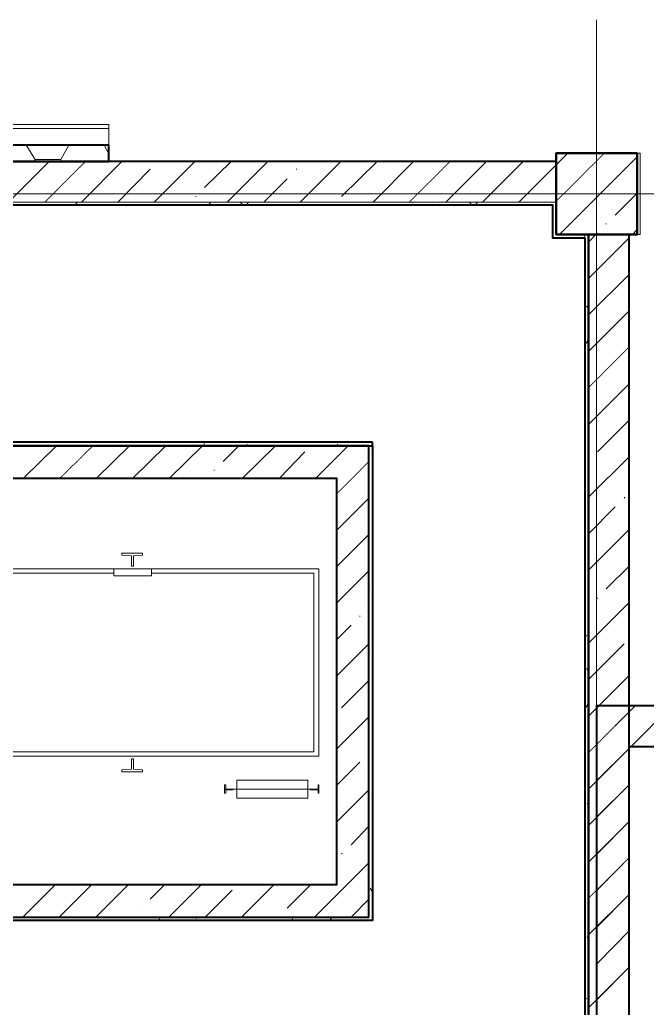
# Model space of a CAD drawing. Header units: millimetres. Extents: x -83618 to -12593, y -3271 to 55593.
# Drawn here: x -39721 to -35859, y 41414 to 47496 of the extents above; entities that cross this region are included whole.
import ezdxf

# ---------------------------------------------------------------- set-up
doc = ezdxf.new("R2010")
doc.units = ezdxf.units.MM
doc.linetypes.add('PDF_IMPORT', pattern=[1, 0.8, -0.2])
doc.layers.add('PDF _Геометрия', color=7, linetype='Continuous')

msp = doc.modelspace()

# ---------------------------------------------------------------- linework, layer by layer
at = {"layer": 'PDF _Геометрия', "linetype": 'PDF_IMPORT', "lineweight": 9, "ltscale": 0.786667}
msp.add_lwpolyline([(-36170.13942, 17656.98676), (-36170.13942, 47496.07923)], dxfattribs=at)
at = {"layer": 'PDF _Геометрия', "lineweight": 18}
for points in [[(-40069.92715, 46852.46606), (-39172.25614, 46852.46606)], [(-39172.25614, 46750.84292), (-39172.25614, 46852.46606)], [(-40069.92715, 46827.06027), (-39172.25614, 46827.06027)], [(-39172.25614, 46725.43714), (-39172.25614, 46827.06027)], [(-35920.31588, 46674.62557), (-35903.37869, 46674.62557), (-35903.37869, 46174.9785), (-35971.12745, 46174.9785), (-35903.37869, 46174.9785), (-35903.37869, 46674.62557)], [(-38964.77558, 44214.49889), (-38964.77558, 44201.796), (-39019.82144, 44197.5617), (-39019.82144, 44134.04724), (-39032.52433, 44134.04724), (-39032.52433, 44197.5617), (-39091.8045, 44201.796), (-39091.8045, 44214.49889)], [(-38964.77558, 42867.99238), (-38964.77558, 42880.69527), (-39019.82144, 42884.92957), (-39019.82144, 42948.44402), (-39032.52433, 42948.44402), (-39032.52433, 42884.92957), (-39091.8045, 42880.69527), (-39091.8045, 42867.99238)], [(-38460.89421, 42736.72916), (-38452.42562, 42736.72916), (-38452.42562, 42757.90065), (-38410.08264, 42757.90065), (-38410.08264, 42762.13495), (-38452.42562, 42762.13495), (-38452.42562, 42787.54073), (-38460.89421, 42787.54073)], [(-38384.67686, 42817.18081), (-37948.54425, 42817.18081), (-37948.54425, 42707.08908), (-38384.67686, 42707.08908)], [(-37880.79549, 42736.72916), (-37885.02979, 42736.72916), (-37885.02979, 42757.90065), (-37931.60706, 42757.90065), (-37931.60706, 42762.13495), (-37885.02979, 42762.13495), (-37885.02979, 42787.54073), (-37880.79549, 42787.54073)]]:
    msp.add_lwpolyline(points, close=True, dxfattribs=at)
at = {"layer": 'PDF _Геометрия', "lineweight": 40}
for points in [[(-36419.96295, 46623.81401), (-36419.96295, 46373.99047), (-36419.96295, 46623.81401), (-36441.13444, 46623.81401), (-40370.56225, 46623.81401), (-40370.56225, 46755.07722), (-40671.19736, 46755.07722), (-40671.19736, 46623.81401), (-40671.19736, 46373.99047), (-40671.19736, 46357.05328), (-36441.13444, 46357.05328), (-36441.13444, 46174.9785), (-36441.13444, 46153.80701), (-36242.12247, 46153.80701), (-36242.12247, 40644.98634), (-36369.15139, 40644.98634), (-36390.32287, 40644.98634), (-36390.32287, 40445.97437), (-36369.15139, 40445.97437), (-36369.15139, 40623.81485), (-36220.95098, 40623.81485), (-35971.12745, 40623.81485)], [(-29145.44034, 43274.48491), (-29395.26387, 43274.48491), (-33769.2929, 43274.48491), (-36170.13942, 43274.48491), (-36170.13942, 43024.66137), (-36170.13942, 40623.81485), (-35971.12745, 40623.81485), (-35971.12745, 40644.98634), (-35971.12745, 46174.9785), (-36220.95098, 46174.9785), (-36242.12247, 46174.9785), (-36419.96295, 46174.9785), (-36419.96295, 46373.99047)], [(-40370.56225, 41974.55566), (-37571.6918, 41974.55566), (-37571.6918, 44875.04926), (-37770.70376, 44875.04926), (-40370.56225, 44875.04926)], [(-40171.55028, 41974.55566), (-37571.6918, 41974.55566), (-37571.6918, 42173.56763), (-37571.6918, 44875.04926), (-37550.52031, 44875.04926), (-37550.52031, 41953.38418), (-37571.6918, 41953.38418), (-40370.56225, 41953.38418)], [(-40171.55028, 44676.03729), (-37770.70376, 44676.03729), (-37770.70376, 42173.56763), (-40171.55028, 42173.56763)], [(-35971.12745, 40623.81485), (-35971.12745, 43024.66137)], [(-35971.12745, 43024.66137), (-33972.53916, 43024.66137)]]:
    msp.add_lwpolyline(points, dxfattribs=at)
for points in [[(-40370.56225, 46623.81401), (-39172.25614, 46623.81401), (-39172.25614, 46725.43714), (-40370.56225, 46725.43714)], [(-35920.31588, 46674.62557), (-35920.31588, 46174.9785), (-36419.96295, 46174.9785), (-36419.96295, 46674.62557)], [(-35920.31588, 46674.62557), (-36419.96295, 46674.62557), (-36419.96295, 46174.9785), (-35920.31588, 46174.9785)], [(-36220.95098, 46174.9785), (-36220.95098, 40793.18674)], [(-37550.52031, 44896.22074), (-40370.56225, 44896.22074), (-40370.56225, 44875.04926), (-37550.52031, 44875.04926)]]:
    msp.add_lwpolyline(points, close=True, dxfattribs=at)
at = {"layer": 'PDF _Геометрия', "lineweight": 9}
for points in [[(-39417.84538, 46725.43714), (-39468.65695, 46636.5169), (-39625.32594, 46636.5169), (-39633.79454, 46623.81401), (-39625.32594, 46636.5169), (-39680.37181, 46725.43714), (-39625.32594, 46636.5169), (-39468.65695, 46636.5169), (-39464.42265, 46623.81401), (-39468.65695, 46636.5169)], [(-39201.89622, 46725.43714), (-39172.25614, 46670.39127)]]:
    msp.add_lwpolyline(points, close=True, dxfattribs=at)
at = {"layer": 'PDF _Геометрия', "color": 49, "lineweight": 9, "true_color": 0x474747}
for points in [[(-36648.615, 46373.99047), (-36419.96295, 46602.64252), (-36347.9799, 46674.62557)], [(-36398.79147, 46174.9785), (-35920.31588, 46653.45409)], [(-39790.46354, 46373.99047), (-39540.64, 46623.81401)], [(-39341.62803, 46373.99047), (-39091.8045, 46623.81401)], [(-38892.79253, 46373.99047), (-38642.96899, 46623.81401)], [(-38583.68883, 46462.91071), (-38418.55124, 46623.81401)], [(-38443.95702, 46373.99047), (-38194.13349, 46623.81401)], [(-37995.12152, 46373.99047), (-37745.29798, 46623.81401)], [(-37741.06368, 46407.86485), (-37520.88023, 46623.81401)], [(-37546.28601, 46373.99047), (-37296.46248, 46623.81401)], [(-37097.45051, 46373.99047), (-36847.62697, 46623.81401)], [(-36873.03275, 46373.99047), (-36623.20922, 46623.81401)], [(-39117.21028, 46373.99047), (-38918.19831, 46577.23674)], [(-38020.5273, 46577.23674), (-38016.293, 46577.23674)], [(-38219.53927, 46373.99047), (-38075.57316, 46517.95658)], [(-36055.81339, 46293.53882), (-35920.31588, 46429.03633)], [(-38638.73469, 46407.86485), (-38634.5004, 46407.86485)], [(-36424.19725, 46373.99047), (-36419.96295, 46378.22477)], [(-36110.85926, 46238.49296), (-36110.85926, 46242.72726)], [(-36220.95098, 46128.40123), (-36174.37371, 46174.9785), (-36165.90512, 46183.4471)], [(-35949.95596, 46174.9785), (-35920.31588, 46204.61858)], [(-36220.95098, 45903.98348), (-35971.12745, 46153.80701)], [(-36220.95098, 45679.56573), (-35971.12745, 45929.38926)], [(-36220.95098, 45455.14797), (-35971.12745, 45704.97151)], [(-36220.95098, 45006.31247), (-35971.12745, 45256.13601)], [(-36165.90512, 44836.94058), (-35971.12745, 45031.71825)], [(-39697.309, 44676.03729), (-39494.06273, 44875.04926)], [(-39248.47349, 44676.03729), (-39045.22723, 44875.04926)], [(-39024.05574, 44676.03729), (-38820.80947, 44875.04926)], [(-38799.63799, 44676.03729), (-38596.39172, 44875.04926)], [(-38469.3628, 44777.66042), (-38371.97397, 44875.04926)], [(-38350.80248, 44676.03729), (-38147.55622, 44875.04926)], [(-38122.15043, 44676.03729), (-37965.48144, 44836.94058)], [(-37897.73268, 44676.03729), (-37770.70376, 44803.0662), (-37698.72071, 44875.04926)], [(-36220.95098, 44557.47696), (-35971.12745, 44807.3005)], [(-38524.40867, 44722.61456), (-38524.40867, 44726.84885)], [(-37770.70376, 44354.2307), (-37571.6918, 44553.24267)], [(-36000.76753, 44553.24267), (-35996.53323, 44557.47696)], [(-36220.95098, 44333.05921), (-36055.81339, 44498.1968)], [(-36220.95098, 44108.64146), (-35971.12745, 44358.465)], [(-37770.70376, 44129.81295), (-37571.6918, 44328.82492)], [(-37770.70376, 43905.39519), (-37571.6918, 44104.40716)], [(-36110.85926, 43994.31544), (-35971.12745, 44134.04724)], [(-36165.90512, 43935.03527), (-36165.90512, 43939.26957)], [(-36220.95098, 43659.80596), (-35971.12745, 43909.62949)], [(-37626.73766, 43824.94355), (-37626.73766, 43829.17784)], [(-37770.70376, 43680.97744), (-37681.78352, 43769.89768)], [(-37770.70376, 43456.55969), (-37571.6918, 43655.57166)], [(-36220.95098, 43435.3882), (-36000.76753, 43655.57166)], [(-37741.06368, 43261.78202), (-37571.6918, 43431.15391)], [(-36220.95098, 43210.97045), (-35971.12745, 43460.79399)], [(-36170.13942, 43261.78202), (-36157.43653, 43274.48491)], [(-36055.81339, 43151.69029), (-35933.01877, 43274.48491)], [(-35958.42456, 43024.66137), (-35708.60102, 43274.48491)], [(-37770.70376, 43007.72418), (-37571.6918, 43206.73615)], [(-36110.85926, 43096.64443), (-36110.85926, 43096.64443)], [(-36170.13942, 42812.94651), (-35971.12745, 43011.95848), (-36220.95098, 42762.13495)], [(-36170.13942, 43037.36426), (-36165.90512, 43037.36426)], [(-37770.70376, 42783.30643), (-37626.73766, 42927.27254)], [(-36170.13942, 42588.52876), (-35971.12745, 42787.54073), (-36220.95098, 42537.71719)], [(-37770.70376, 42558.88868), (-37571.6918, 42757.90065)], [(-37681.78352, 42419.15687), (-37571.6918, 42533.4829)], [(-36170.13942, 42359.87671), (-35971.12745, 42563.12298), (-36220.95098, 42313.29944)], [(-37741.06368, 42364.11101), (-37736.82939, 42368.3453)], [(-37906.20127, 41974.55566), (-37707.18931, 42173.56763), (-37571.6918, 42309.06514)], [(-39701.54329, 41974.55566), (-39502.53132, 42173.56763)], [(-39477.12554, 41974.55566), (-39278.11357, 42173.56763)], [(-39252.70779, 41974.55566), (-39053.69582, 42173.56763)], [(-38918.19831, 42084.64739), (-38829.27807, 42173.56763)], [(-38803.87228, 41974.55566), (-38604.86032, 42173.56763)], [(-38355.03678, 41974.55566), (-38156.02481, 42173.56763)], [(-38075.57316, 42029.60153), (-37931.60706, 42173.56763)], [(-38579.45453, 41974.55566), (-38414.31694, 42139.69326)], [(-36170.13942, 41911.04121), (-35971.12745, 42114.28747), (-36220.95098, 41864.46394)], [(-37681.78352, 41974.55566), (-37571.6918, 42084.64739)], [(-38973.24417, 42029.60153), (-38973.24417, 42029.60153)], [(-36170.13942, 41462.2057), (-35971.12745, 41665.45197), (-36220.95098, 41415.62843)]]:
    msp.add_lwpolyline(points, dxfattribs=at)
at = {"layer": 'PDF _Геометрия', "color": 49, "linetype": 'PDF_IMPORT', "lineweight": 9, "ltscale": 0.08721, "true_color": 0x474747}
msp.add_lwpolyline([(-36419.96295, 46378.22477), (-36123.56215, 46674.62557)], dxfattribs=at)
at = {"layer": 'PDF _Геометрия', "lineweight": 9}
for points in [[(-39625.32594, 46636.5169), (-39625.32594, 46636.5169)], [(-39625.32594, 46636.5169), (-39625.32594, 46636.5169)], [(-39367.03381, 46373.99047), (-39375.50241, 46361.28758)], [(-38545.58015, 46373.99047), (-38554.04875, 46361.28758)], [(-38350.80248, 46357.05328), (-38363.50537, 46373.99047)], [(-38312.69381, 46373.99047), (-38325.3967, 46357.05328)], [(-37300.69677, 46369.75617), (-37304.93107, 46373.99047)], [(-37177.90215, 46357.05328), (-37182.13645, 46361.28758)], [(-36940.78151, 46357.05328), (-36953.4844, 46373.99047)], [(-36902.67284, 46373.99047), (-36915.37573, 46357.05328)], [(-36242.12247, 46162.27561), (-36250.59106, 46174.9785)], [(-36220.95098, 45717.6744), (-36233.65388, 45734.61159)], [(-36225.18528, 45616.05127), (-36220.95098, 45616.05127)], [(-36225.18528, 45522.89673), (-36242.12247, 45493.25665)], [(-36225.18528, 45412.805), (-36220.95098, 45412.805)], [(-36225.18528, 45107.9356), (-36220.95098, 45107.9356)], [(-38443.95702, 44891.98644), (-38443.95702, 44896.22074)], [(-38583.68883, 44887.75215), (-38592.15742, 44875.04926)], [(-38316.9281, 44875.04926), (-38321.1624, 44883.51785)], [(-37762.23517, 44883.51785), (-37770.70376, 44875.04926)], [(-37550.52031, 44845.40918), (-37554.75461, 44841.17488)], [(-36225.18528, 44498.1968), (-36220.95098, 44498.1968)], [(-36225.18528, 44294.95054), (-36220.95098, 44294.95054)], [(-37567.4575, 43985.84684), (-37571.6918, 43990.08114)], [(-36225.18528, 43990.08114), (-36220.95098, 43990.08114)], [(-36233.65388, 43702.14893), (-36242.12247, 43719.08612)], [(-37567.4575, 43600.52579), (-37571.6918, 43592.0572)], [(-36220.95098, 43481.96547), (-36233.65388, 43503.13696)], [(-36225.18528, 43380.34234), (-36220.95098, 43380.34234)], [(-36220.95098, 43291.4221), (-36237.88817, 43261.78202)], [(-36220.95098, 43278.71921), (-36220.95098, 43278.71921)], [(-36225.18528, 43177.09607), (-36220.95098, 43177.09607)], [(-36225.18528, 42872.22667), (-36220.95098, 42872.22667)], [(-37550.52031, 42736.72916), (-37554.75461, 42740.96346)], [(-36220.95098, 42681.6833), (-36229.41958, 42668.98041)], [(-37550.52031, 42613.93454), (-37550.52031, 42609.70025)], [(-36225.18528, 42262.48787), (-36220.95098, 42262.48787)], [(-37550.52031, 42126.99036), (-37563.2232, 42152.39615)], [(-36225.18528, 42059.24161), (-36220.95098, 42059.24161)], [(-38858.91815, 41974.55566), (-38863.15245, 41961.85277)], [(-38630.2661, 41966.08707), (-38638.73469, 41974.55566)], [(-38037.46449, 41974.55566), (-38045.93308, 41957.61847)], [(-37800.34384, 41974.55566), (-37813.04674, 41953.38418)], [(-39680.37181, 41957.61847), (-39646.49743, 41957.61847)], [(-39172.25614, 41957.61847), (-39138.38176, 41957.61847)], [(-38867.38674, 41957.61847), (-38833.51236, 41957.61847)], [(-38562.51734, 41957.61847), (-38528.64297, 41957.61847)], [(-38507.47148, 41953.38418), (-38511.70578, 41957.61847)], [(-37952.77854, 41957.61847), (-37918.90417, 41957.61847)], [(-37647.90914, 41957.61847), (-37614.03477, 41957.61847)], [(-36220.95098, 41868.69823), (-36229.41958, 41847.52675)], [(-36225.18528, 41754.37221), (-36220.95098, 41754.37221)], [(-36233.65388, 41470.6743), (-36242.12247, 41483.37719)]]:
    msp.add_lwpolyline(points, dxfattribs=at)
at = {"layer": 'PDF _Геометрия', "color": 49, "linetype": 'PDF_IMPORT', "lineweight": 9, "ltscale": 0.058926, "true_color": 0x474747}
msp.add_lwpolyline([(-39566.04578, 46373.99047), (-39316.22225, 46623.81401)], dxfattribs=at)
at = {"layer": 'PDF _Геометрия', "color": 49, "linetype": 'PDF_IMPORT', "lineweight": 9, "ltscale": 0.049497, "true_color": 0x474747}
msp.add_lwpolyline([(-37321.86826, 46373.99047), (-37072.04472, 46623.81401)], dxfattribs=at)
at = {"layer": 'PDF _Геометрия', "lineweight": 18}
for points in [[(-36419.96295, 46623.81401), (-36441.13444, 46623.81401)], [(-40671.19736, 46556.06525), (-40671.19736, 46373.99047), (-36593.56914, 46373.99047), (-36441.13444, 46373.99047), (-36419.96295, 46373.99047)], [(-36441.13444, 46373.99047), (-36593.56914, 46373.99047), (-40671.19736, 46373.99047)], [(-40010.64699, 44117.11005), (-37880.79549, 44117.11005), (-37880.79549, 42965.38121), (-40040.28707, 42965.38121), (-40040.28707, 43189.79896), (-40010.64699, 43189.79896), (-40010.64699, 42990.787), (-37910.43557, 42990.787), (-37910.43557, 44091.70427), (-38909.72971, 44091.70427)], [(-39142.61606, 44117.11005), (-39142.61606, 44074.76708), (-38909.72971, 44074.76708), (-38909.72971, 44117.11005)], [(-40010.64699, 44091.70427), (-39142.61606, 44091.70427)], [(-38160.25911, 44091.70427), (-38109.44754, 44091.70427), (-37961.24714, 44091.70427)], [(-37910.43557, 43181.33037), (-37910.43557, 43227.90764), (-37910.43557, 43380.34234)], [(-38160.25911, 42990.787), (-38109.44754, 42990.787), (-37961.24714, 42990.787)], [(-38460.89421, 42762.13495), (-37880.79549, 42762.13495)], [(-38833.51236, 41974.55566), (-38884.32393, 41974.55566), (-39032.52433, 41974.55566)]]:
    msp.add_lwpolyline(points, dxfattribs=at)
at = {"layer": 'PDF _Геометрия', "linetype": 'PDF_IMPORT', "lineweight": 9, "ltscale": 0.833333}
msp.add_lwpolyline([(-55940.07311, 46424.80204), (-28175.78628, 46424.80204)], dxfattribs=at)
at = {"layer": 'PDF _Геометрия', "color": 49, "linetype": 'PDF_IMPORT', "lineweight": 9, "ltscale": 0.061283, "true_color": 0x474747}
msp.add_lwpolyline([(-36220.95098, 45230.73022), (-35971.12745, 45480.55376)], dxfattribs=at)
at = {"layer": 'PDF _Геометрия', "color": 49, "linetype": 'PDF_IMPORT', "lineweight": 9, "ltscale": 0.027131, "true_color": 0x474747}
msp.add_lwpolyline([(-39472.89124, 44676.03729), (-39269.64498, 44875.04926)], dxfattribs=at)
at = {"layer": 'PDF _Геометрия', "color": 49, "linetype": 'PDF_IMPORT', "lineweight": 9, "ltscale": 0.030641, "true_color": 0x474747}
msp.add_lwpolyline([(-37770.70376, 44578.64845), (-37571.6918, 44777.66042)], dxfattribs=at)
at = {"layer": 'PDF _Геометрия', "color": 49, "linetype": 'PDF_IMPORT', "lineweight": 9, "ltscale": 0.04714, "true_color": 0x474747}
msp.add_lwpolyline([(-36220.95098, 42986.5527), (-35971.12745, 43236.37623)], dxfattribs=at)
at = {"layer": 'PDF _Геометрия', "color": 49, "linetype": 'PDF_IMPORT', "lineweight": 9, "ltscale": 0.032998, "true_color": 0x474747}
msp.add_lwpolyline([(-36170.13942, 42135.45896), (-35971.12745, 42338.70522), (-36220.95098, 42088.88169)], dxfattribs=at)
at = {"layer": 'PDF _Геометрия', "color": 49, "lineweight": 9, "true_color": 0x474747}
msp.add_lwpolyline([(-35971.12745, 41889.86972), (-36165.90512, 41690.85775)], close=True, dxfattribs=at)

doc.saveas('drawing.dxf')
